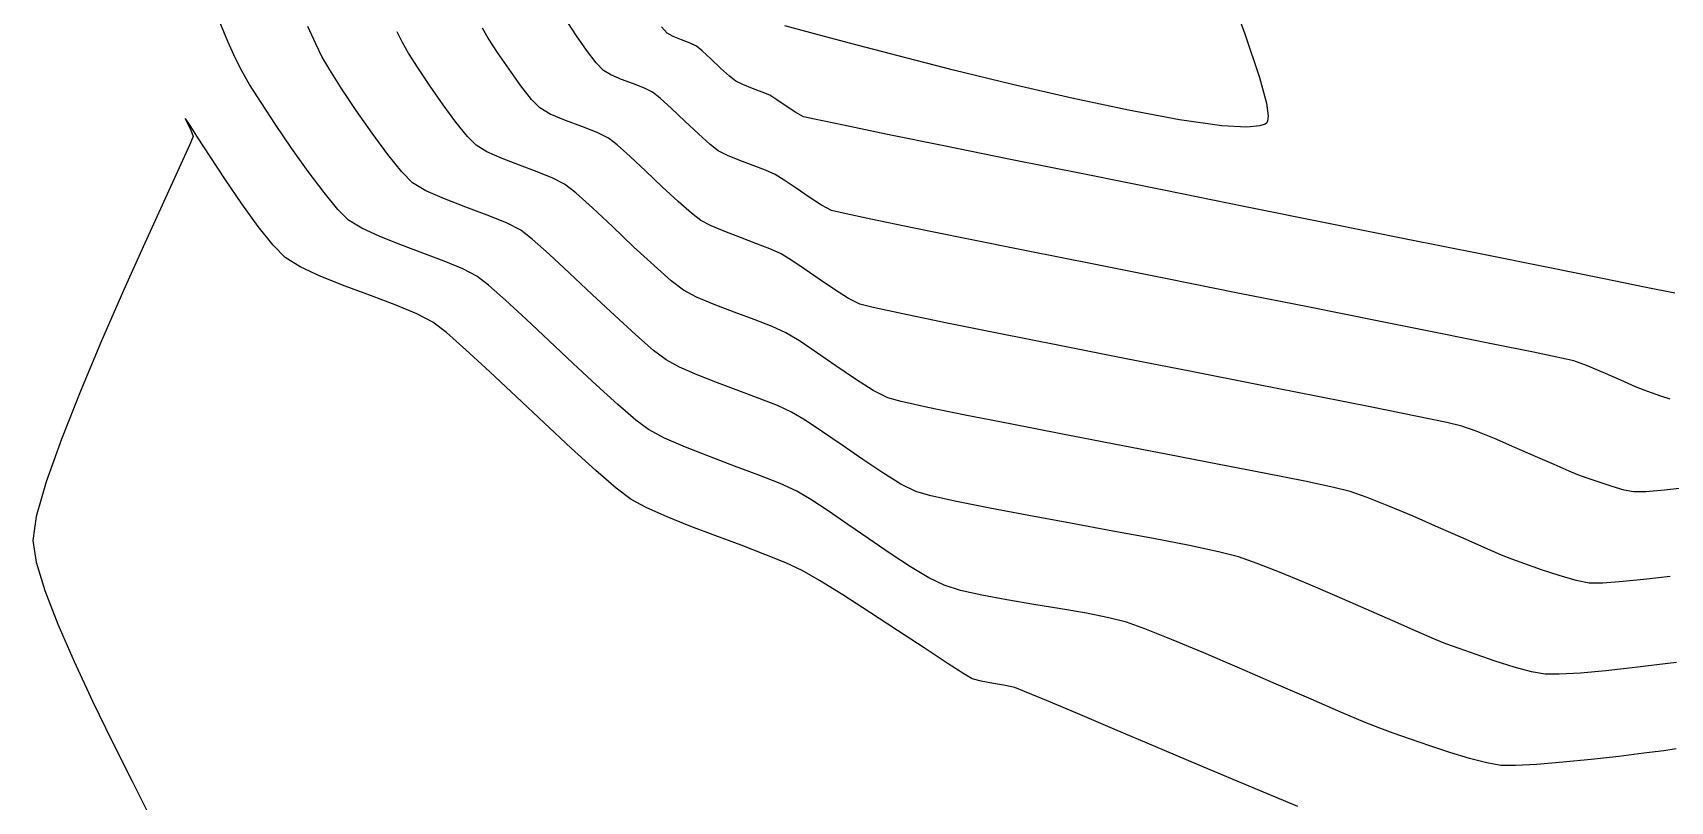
# Model space of a CAD drawing. Header units: metres. Extents: x 708868 to 711043, y 5411316 to 5413138.
# Drawn here: x 709628.4 to 709685.6, y 5411652.8 to 5411679.7 of the extents above; entities that cross this region are included whole.
import ezdxf

# ---------------------------------------------------------------- set-up
doc = ezdxf.new("R2010")
doc.units = ezdxf.units.M
for name, color, linetype in [('Rionegro 2010_Contours', 7, 'Continuous'), ('Rionegro 2014_Contours', 7, 'Continuous'), ('Rionegro 2018_Contours', 7, 'Continuous')]:
    doc.layers.add(name, color=color, linetype=linetype)

msp = doc.modelspace()

# ---------------------------------------------------------------- linework, layer by layer
at = {"layer": 'Rionegro 2010_Contours'}
for points in [[(709685.794, 5411654.658, 241), (709685.361, 5411654.594, 241), (709684.665, 5411654.503, 241), (709683.789, 5411654.396, 241), (709682.819, 5411654.286, 241), (709681.837, 5411654.188, 241), (709680.929, 5411654.112, 241), (709680.179, 5411654.071, 241), (709679.67, 5411654.08, 241), (709679.182, 5411654.165, 241), (709678.573, 5411654.321, 241), (709677.892, 5411654.527, 241), (709677.189, 5411654.758, 241), (709676.512, 5411654.992, 241), (709675.912, 5411655.206, 241), (709675.437, 5411655.378, 241), (709674.936, 5411655.579, 241), (709674.108, 5411655.932, 241), (709673.041, 5411656.393, 241), (709671.824, 5411656.921, 241), (709670.546, 5411657.473, 241), (709669.296, 5411658.008, 241), (709668.163, 5411658.482, 241), (709667.234, 5411658.854, 241), (709666.6, 5411659.081, 241), (709665.982, 5411659.238, 241), (709665.198, 5411659.391, 241), (709664.304, 5411659.544, 241), (709663.36, 5411659.699, 241), (709662.422, 5411659.857, 241), (709661.548, 5411660.02, 241), (709660.796, 5411660.192, 241), (709660.224, 5411660.373, 241), (709659.694, 5411660.634, 241), (709659.054, 5411661.016, 241), (709658.344, 5411661.479, 241), (709657.601, 5411661.986, 241), (709656.865, 5411662.496, 241), (709656.174, 5411662.97, 241), (709655.567, 5411663.369, 241), (709655.081, 5411663.654, 241), (709654.503, 5411663.919, 241), (709653.756, 5411664.217, 241), (709652.909, 5411664.535, 241), (709652.032, 5411664.864, 241), (709651.193, 5411665.192, 241), (709650.461, 5411665.509, 241), (709649.905, 5411665.804, 241), (709649.456, 5411666.14, 241), (709648.833, 5411666.677, 241), (709648.089, 5411667.355, 241), (709647.273, 5411668.117, 241), (709646.437, 5411668.905, 241), (709645.631, 5411669.661, 241), (709644.907, 5411670.328, 241), (709644.315, 5411670.848, 241), (709643.906, 5411671.162, 241), (709643.417, 5411671.419, 241), (709642.767, 5411671.689, 241), (709642.022, 5411671.969, 241), (709641.25, 5411672.256, 241), (709640.516, 5411672.547, 241), (709639.888, 5411672.836, 241), (709639.431, 5411673.121, 241), (709639.057, 5411673.498, 241), (709638.571, 5411674.087, 241), (709638.017, 5411674.823, 241), (709637.437, 5411675.636, 241), (709636.874, 5411676.459, 241), (709636.37, 5411677.223, 241), (709635.968, 5411677.862, 241), (709635.71, 5411678.308, 241), (709635.484, 5411678.764, 241), (709635.215, 5411679.356, 241), (709634.931, 5411680.03, 241)], [(709685.586, 5411660.674, 239), (709684.77, 5411660.581, 239), (709683.942, 5411660.499, 239), (709683.229, 5411660.449, 239), (709682.758, 5411660.449, 239), (709682.298, 5411660.538, 239), (709681.711, 5411660.706, 239), (709681.084, 5411660.912, 239), (709680.502, 5411661.116, 239), (709680.053, 5411661.278, 239), (709679.694, 5411661.425, 239), (709679.104, 5411661.682, 239), (709678.348, 5411662.016, 239), (709677.493, 5411662.392, 239), (709676.606, 5411662.778, 239), (709675.751, 5411663.137, 239), (709674.996, 5411663.438, 239), (709674.406, 5411663.645, 239), (709673.833, 5411663.786, 239), (709672.821, 5411664.001, 239), (709671.458, 5411664.275, 239), (709669.835, 5411664.593, 239), (709668.042, 5411664.94, 239), (709666.168, 5411665.3, 239), (709664.303, 5411665.66, 239), (709662.538, 5411666.003, 239), (709660.96, 5411666.315, 239), (709659.662, 5411666.581, 239), (709658.731, 5411666.787, 239), (709658.259, 5411666.916, 239), (709657.752, 5411667.176, 239), (709657.126, 5411667.569, 239), (709656.445, 5411668.031, 239), (709655.772, 5411668.497, 239), (709655.17, 5411668.903, 239), (709654.702, 5411669.185, 239), (709654.223, 5411669.401, 239), (709653.596, 5411669.646, 239), (709652.897, 5411669.908, 239), (709652.201, 5411670.174, 239), (709651.584, 5411670.432, 239), (709651.123, 5411670.672, 239), (709650.699, 5411670.998, 239), (709650.095, 5411671.534, 239), (709649.384, 5411672.194, 239), (709648.642, 5411672.893, 239), (709647.943, 5411673.547, 239), (709647.362, 5411674.07, 239), (709646.974, 5411674.378, 239), (709646.567, 5411674.585, 239), (709646.019, 5411674.806, 239), (709645.403, 5411675.035, 239), (709644.793, 5411675.268, 239), (709644.26, 5411675.502, 239), (709643.879, 5411675.733, 239), (709643.576, 5411676.043, 239), (709643.178, 5411676.538, 239), (709642.729, 5411677.146, 239), (709642.274, 5411677.799, 239), (709641.855, 5411678.425, 239), (709641.518, 5411678.955, 239), (709641.306, 5411679.319, 239), (709641.12, 5411679.698, 239)], [(709686.104, 5411663.768, 238), (709685.384, 5411663.691, 238), (709684.731, 5411663.638, 238), (709684.302, 5411663.633, 238), (709683.972, 5411663.697, 238), (709683.551, 5411663.818, 238), (709683.101, 5411663.966, 238), (709682.683, 5411664.112, 238), (709682.361, 5411664.228, 238), (709682.052, 5411664.356, 238), (709681.535, 5411664.582, 238), (709680.881, 5411664.871, 238), (709680.16, 5411665.186, 238), (709679.444, 5411665.492, 238), (709678.804, 5411665.75, 238), (709678.31, 5411665.926, 238), (709677.784, 5411666.05, 238), (709676.703, 5411666.276, 238), (709675.168, 5411666.586, 238), (709673.281, 5411666.962, 238), (709671.145, 5411667.384, 238), (709668.86, 5411667.834, 238), (709666.529, 5411668.293, 238), (709664.254, 5411668.742, 238), (709662.136, 5411669.163, 238), (709660.278, 5411669.537, 238), (709658.78, 5411669.844, 238), (709657.746, 5411670.067, 238), (709657.277, 5411670.187, 238), (709656.882, 5411670.39, 238), (709656.396, 5411670.695, 238), (709655.867, 5411671.054, 238), (709655.344, 5411671.416, 238), (709654.876, 5411671.732, 238), (709654.513, 5411671.951, 238), (709654.14, 5411672.119, 238), (709653.653, 5411672.309, 238), (709653.11, 5411672.512, 238), (709652.569, 5411672.719, 238), (709652.09, 5411672.92, 238), (709651.731, 5411673.106, 238), (709651.402, 5411673.359, 238), (709650.933, 5411673.776, 238), (709650.381, 5411674.288, 238), (709649.804, 5411674.832, 238), (709649.261, 5411675.34, 238), (709648.809, 5411675.746, 238), (709648.507, 5411675.985, 238), (709648.113, 5411676.18, 238), (709647.578, 5411676.388, 238), (709646.998, 5411676.604, 238), (709646.474, 5411676.823, 238), (709646.103, 5411677.038, 238), (709645.82, 5411677.335, 238), (709645.445, 5411677.814, 238), (709645.031, 5411678.389, 238), (709644.633, 5411678.974, 238), (709644.306, 5411679.481, 238), (709644.103, 5411679.825, 238)], [(709685.586, 5411666.872, 237), (709685.254, 5411666.973, 237), (709684.924, 5411667.087, 237), (709684.669, 5411667.178, 237), (709684.369, 5411667.305, 237), (709683.856, 5411667.531, 237), (709683.247, 5411667.798, 237), (709682.66, 5411668.043, 237), (709682.213, 5411668.208, 237), (709681.791, 5411668.303, 237), (709680.806, 5411668.506, 237), (709679.347, 5411668.802, 237), (709677.499, 5411669.173, 237), (709675.348, 5411669.604, 237), (709672.983, 5411670.076, 237), (709670.488, 5411670.573, 237), (709667.952, 5411671.08, 237), (709665.46, 5411671.578, 237), (709663.099, 5411672.051, 237), (709660.956, 5411672.482, 237), (709659.117, 5411672.856, 237), (709657.67, 5411673.154, 237), (709656.7, 5411673.361, 237), (709656.294, 5411673.459, 237), (709655.948, 5411673.642, 237), (709655.517, 5411673.921, 237), (709655.063, 5411674.234, 237), (709654.645, 5411674.519, 237), (709654.323, 5411674.716, 237), (709653.994, 5411674.862, 237), (709653.558, 5411675.029, 237), (709653.089, 5411675.205, 237), (709652.659, 5411675.379, 237), (709652.34, 5411675.54, 237), (709652.056, 5411675.763, 237), (709651.644, 5411676.134, 237), (709651.171, 5411676.577, 237), (709650.702, 5411677.018, 237), (709650.304, 5411677.381, 237), (709650.041, 5411677.593, 237), (709649.76, 5411677.732, 237), (709649.378, 5411677.88, 237), (709648.965, 5411678.034, 237), (709648.591, 5411678.19, 237), (709648.327, 5411678.344, 237), (709648.075, 5411678.615, 237), (709647.74, 5411679.056, 237), (709647.388, 5411679.56, 237), (709647.086, 5411680.021, 237)], [(709685.741, 5411670.568, 236), (709684.747, 5411670.77, 236), (709683.224, 5411671.078, 236), (709681.259, 5411671.474, 236), (709678.941, 5411671.941, 236), (709676.357, 5411672.461, 236), (709673.596, 5411673.016, 236), (709670.746, 5411673.59, 236), (709667.895, 5411674.164, 236), (709665.131, 5411674.721, 236), (709662.542, 5411675.244, 236), (709660.216, 5411675.715, 236), (709658.243, 5411676.117, 236), (709656.708, 5411676.432, 236), (709655.702, 5411676.642, 236), (709655.312, 5411676.73, 236), (709655.044, 5411676.877, 236), (709654.711, 5411677.099, 236), (709654.384, 5411677.325, 236), (709654.134, 5411677.481, 236), (709653.876, 5411677.593, 236), (709653.536, 5411677.721, 236), (709653.199, 5411677.852, 236), (709652.949, 5411677.974, 236), (709652.734, 5411678.146, 236), (709652.422, 5411678.432, 236), (709652.079, 5411678.755, 236), (709651.774, 5411679.037, 236), (709651.575, 5411679.201, 236), (709651.354, 5411679.305, 236), (709651.055, 5411679.418, 236), (709650.76, 5411679.534, 236), (709650.55, 5411679.649, 236), (709650.353, 5411679.87, 236)], [(709672.58, 5411652.644, 242), (709671.656, 5411653.025, 242), (709670.455, 5411653.528, 242), (709669.078, 5411654.109, 242), (709667.624, 5411654.725, 242), (709666.193, 5411655.332, 242), (709664.885, 5411655.887, 242), (709663.8, 5411656.345, 242), (709663.037, 5411656.664, 242), (709662.696, 5411656.8, 242), (709662.371, 5411656.871, 242), (709661.946, 5411656.941, 242), (709661.524, 5411657.016, 242), (709661.206, 5411657.102, 242), (709660.915, 5411657.273, 242), (709660.327, 5411657.653, 242), (709659.527, 5411658.18, 242), (709658.599, 5411658.794, 242), (709657.625, 5411659.433, 242), (709656.69, 5411660.035, 242), (709655.877, 5411660.541, 242), (709655.27, 5411660.889, 242), (709654.698, 5411661.154, 242), (709653.97, 5411661.45, 242), (709653.139, 5411661.766, 242), (709652.257, 5411662.095, 242), (709651.379, 5411662.428, 242), (709650.557, 5411662.757, 242), (709649.845, 5411663.074, 242), (709649.296, 5411663.37, 242), (709648.778, 5411663.758, 242), (709648.059, 5411664.377, 242), (709647.2, 5411665.16, 242), (709646.258, 5411666.039, 242), (709645.293, 5411666.949, 242), (709644.363, 5411667.822, 242), (709643.527, 5411668.592, 242), (709642.844, 5411669.192, 242), (709642.372, 5411669.555, 242), (709641.808, 5411669.85, 242), (709641.058, 5411670.162, 242), (709640.198, 5411670.486, 242), (709639.307, 5411670.817, 242), (709638.46, 5411671.152, 242), (709637.734, 5411671.487, 242), (709637.208, 5411671.816, 242), (709636.79, 5411672.243, 242), (709636.272, 5411672.897, 242), (709635.702, 5411673.689, 242), (709635.127, 5411674.532, 242), (709634.594, 5411675.339, 242), (709634.152, 5411676.023, 242), (709633.895, 5411676.421, 242), (709633.774, 5411676.604, 242), (709633.734, 5411676.66, 242), (709633.727, 5411676.666, 242), (709633.726, 5411676.657, 242), (709633.744, 5411676.608, 242), (709633.81, 5411676.479, 242), (709633.923, 5411676.262, 242), (709634.002, 5411676.042, 242), (709633.871, 5411675.733, 242), (709633.511, 5411674.947, 242), (709632.973, 5411673.776, 242), (709632.308, 5411672.317, 242), (709631.568, 5411670.663, 242), (709630.803, 5411668.909, 242), (709630.064, 5411667.149, 242), (709629.403, 5411665.477, 242), (709628.871, 5411663.988, 242), (709628.519, 5411662.776, 242), (709628.399, 5411661.936, 242), (709628.516, 5411661.179, 242), (709628.819, 5411660.186, 242), (709629.272, 5411659.01, 242), (709629.84, 5411657.705, 242), (709630.485, 5411656.321, 242), (709631.173, 5411654.912, 242), (709631.865, 5411653.53, 242), (709632.527, 5411652.227, 242)]]:
    msp.add_polyline3d(points, dxfattribs=at)
at = {"layer": 'Rionegro 2014_Contours'}
for points in [[(709670.021, 5411681.538, 235), (709670.733, 5411679.627, 235), (709671.244, 5411678.098, 235), (709671.48, 5411677.207, 235), (709671.541, 5411676.76, 235), (709671.522, 5411676.578, 235), (709671.493, 5411676.524, 235), (709671.436, 5411676.477, 235), (709671.25, 5411676.409, 235), (709670.8, 5411676.369, 235), (709669.921, 5411676.419, 235), (709668.452, 5411676.625, 235), (709666.671, 5411676.957, 235), (709664.689, 5411677.38, 235), (709662.615, 5411677.86, 235), (709660.557, 5411678.363, 235), (709658.624, 5411678.853, 235), (709656.926, 5411679.297, 235), (709655.571, 5411679.659, 235), (709654.669, 5411679.905, 235)], [(709685.794, 5411654.658, 241), (709685.361, 5411654.594, 241), (709684.665, 5411654.503, 241), (709683.789, 5411654.396, 241), (709682.819, 5411654.286, 241), (709681.837, 5411654.188, 241), (709680.929, 5411654.112, 241), (709680.179, 5411654.071, 241), (709679.67, 5411654.08, 241), (709679.182, 5411654.165, 241), (709678.573, 5411654.321, 241), (709677.892, 5411654.527, 241), (709677.189, 5411654.758, 241), (709676.512, 5411654.992, 241), (709675.912, 5411655.206, 241), (709675.437, 5411655.378, 241), (709674.936, 5411655.579, 241), (709674.108, 5411655.932, 241), (709673.041, 5411656.393, 241), (709671.824, 5411656.921, 241), (709670.546, 5411657.473, 241), (709669.296, 5411658.008, 241), (709668.163, 5411658.482, 241), (709667.234, 5411658.854, 241), (709666.6, 5411659.081, 241), (709665.982, 5411659.238, 241), (709665.198, 5411659.391, 241), (709664.304, 5411659.544, 241), (709663.36, 5411659.699, 241), (709662.422, 5411659.857, 241), (709661.548, 5411660.02, 241), (709660.796, 5411660.192, 241), (709660.224, 5411660.373, 241), (709659.694, 5411660.634, 241), (709659.054, 5411661.016, 241), (709658.344, 5411661.479, 241), (709657.601, 5411661.986, 241), (709656.865, 5411662.496, 241), (709656.174, 5411662.97, 241), (709655.567, 5411663.369, 241), (709655.081, 5411663.654, 241), (709654.503, 5411663.919, 241), (709653.756, 5411664.217, 241), (709652.909, 5411664.535, 241), (709652.032, 5411664.864, 241), (709651.193, 5411665.192, 241), (709650.461, 5411665.509, 241), (709649.905, 5411665.804, 241), (709649.456, 5411666.14, 241), (709648.833, 5411666.677, 241), (709648.089, 5411667.355, 241), (709647.273, 5411668.117, 241), (709646.437, 5411668.905, 241), (709645.631, 5411669.661, 241), (709644.907, 5411670.328, 241), (709644.315, 5411670.848, 241), (709643.906, 5411671.162, 241), (709643.417, 5411671.419, 241), (709642.767, 5411671.689, 241), (709642.022, 5411671.969, 241), (709641.25, 5411672.256, 241), (709640.516, 5411672.547, 241), (709639.888, 5411672.836, 241), (709639.431, 5411673.121, 241), (709639.057, 5411673.498, 241), (709638.571, 5411674.087, 241), (709638.017, 5411674.823, 241), (709637.437, 5411675.636, 241), (709636.874, 5411676.459, 241), (709636.37, 5411677.223, 241), (709635.968, 5411677.862, 241), (709635.71, 5411678.308, 241), (709635.484, 5411678.764, 241), (709635.215, 5411679.356, 241), (709634.931, 5411680.03, 241)], [(709685.808, 5411657.676, 240), (709685.114, 5411657.586, 240), (709684.254, 5411657.484, 240), (709683.331, 5411657.386, 240), (709682.448, 5411657.306, 240), (709681.708, 5411657.26, 240), (709681.214, 5411657.264, 240), (709680.737, 5411657.352, 240), (709680.134, 5411657.515, 240), (709679.469, 5411657.724, 240), (709678.806, 5411657.949, 240), (709678.21, 5411658.16, 240), (709677.745, 5411658.328, 240), (709677.352, 5411658.488, 240), (709676.717, 5411658.763, 240), (709675.9, 5411659.123, 240), (709674.96, 5411659.539, 240), (709673.956, 5411659.978, 240), (709672.949, 5411660.411, 240), (709671.998, 5411660.806, 240), (709671.163, 5411661.134, 240), (709670.503, 5411661.363, 240), (709669.813, 5411661.539, 240), (709668.795, 5411661.756, 240), (709667.537, 5411662.001, 240), (709666.123, 5411662.265, 240), (709664.642, 5411662.537, 240), (709663.179, 5411662.806, 240), (709661.821, 5411663.062, 240), (709660.654, 5411663.294, 240), (709659.766, 5411663.492, 240), (709659.241, 5411663.645, 240), (709658.72, 5411663.906, 240), (709658.085, 5411664.294, 240), (709657.384, 5411664.761, 240), (709656.665, 5411665.257, 240), (709655.978, 5411665.731, 240), (709655.37, 5411666.135, 240), (709654.891, 5411666.42, 240), (709654.402, 5411666.644, 240), (709653.771, 5411666.895, 240), (709653.055, 5411667.165, 240), (709652.313, 5411667.443, 240), (709651.603, 5411667.721, 240), (709650.984, 5411667.989, 240), (709650.514, 5411668.238, 240), (709650.075, 5411668.571, 240), (709649.458, 5411669.11, 240), (709648.723, 5411669.785, 240), (709647.933, 5411670.527, 240), (709647.149, 5411671.267, 240), (709646.431, 5411671.933, 240), (709645.841, 5411672.457, 240), (709645.44, 5411672.77, 240), (709644.943, 5411673.024, 240), (709644.273, 5411673.293, 240), (709643.519, 5411673.573, 240), (709642.773, 5411673.859, 240), (709642.121, 5411674.145, 240), (709641.655, 5411674.427, 240), (709641.285, 5411674.807, 240), (709640.798, 5411675.412, 240), (709640.249, 5411676.156, 240), (709639.692, 5411676.954, 240), (709639.18, 5411677.72, 240), (709638.768, 5411678.368, 240), (709638.508, 5411678.813, 240), (709638.281, 5411679.276, 240), (709638.009, 5411679.884, 240)], [(709685.586, 5411660.674, 239), (709684.77, 5411660.581, 239), (709683.942, 5411660.499, 239), (709683.229, 5411660.449, 239), (709682.758, 5411660.449, 239), (709682.298, 5411660.538, 239), (709681.711, 5411660.706, 239), (709681.084, 5411660.912, 239), (709680.502, 5411661.116, 239), (709680.053, 5411661.278, 239), (709679.694, 5411661.425, 239), (709679.104, 5411661.682, 239), (709678.348, 5411662.016, 239), (709677.493, 5411662.392, 239), (709676.606, 5411662.778, 239), (709675.751, 5411663.137, 239), (709674.996, 5411663.438, 239), (709674.406, 5411663.645, 239), (709673.833, 5411663.786, 239), (709672.821, 5411664.001, 239), (709671.458, 5411664.275, 239), (709669.835, 5411664.593, 239), (709668.042, 5411664.94, 239), (709666.168, 5411665.3, 239), (709664.303, 5411665.66, 239), (709662.538, 5411666.003, 239), (709660.96, 5411666.315, 239), (709659.662, 5411666.581, 239), (709658.731, 5411666.787, 239), (709658.259, 5411666.916, 239), (709657.752, 5411667.176, 239), (709657.126, 5411667.569, 239), (709656.445, 5411668.031, 239), (709655.772, 5411668.497, 239), (709655.17, 5411668.903, 239), (709654.702, 5411669.185, 239), (709654.223, 5411669.401, 239), (709653.596, 5411669.646, 239), (709652.897, 5411669.908, 239), (709652.201, 5411670.174, 239), (709651.584, 5411670.432, 239), (709651.123, 5411670.672, 239), (709650.699, 5411670.998, 239), (709650.095, 5411671.534, 239), (709649.384, 5411672.194, 239), (709648.642, 5411672.893, 239), (709647.943, 5411673.547, 239), (709647.362, 5411674.07, 239), (709646.974, 5411674.378, 239), (709646.567, 5411674.585, 239), (709646.019, 5411674.806, 239), (709645.403, 5411675.035, 239), (709644.793, 5411675.268, 239), (709644.26, 5411675.502, 239), (709643.879, 5411675.733, 239), (709643.576, 5411676.043, 239), (709643.178, 5411676.538, 239), (709642.729, 5411677.146, 239), (709642.274, 5411677.799, 239), (709641.855, 5411678.425, 239), (709641.518, 5411678.955, 239), (709641.306, 5411679.319, 239), (709641.12, 5411679.698, 239)], [(709686.104, 5411663.768, 238), (709685.384, 5411663.691, 238), (709684.731, 5411663.638, 238), (709684.302, 5411663.633, 238), (709683.972, 5411663.697, 238), (709683.551, 5411663.818, 238), (709683.101, 5411663.966, 238), (709682.683, 5411664.112, 238), (709682.361, 5411664.228, 238), (709682.052, 5411664.356, 238), (709681.535, 5411664.582, 238), (709680.881, 5411664.871, 238), (709680.16, 5411665.186, 238), (709679.444, 5411665.492, 238), (709678.804, 5411665.75, 238), (709678.31, 5411665.926, 238), (709677.784, 5411666.05, 238), (709676.703, 5411666.276, 238), (709675.168, 5411666.586, 238), (709673.281, 5411666.962, 238), (709671.145, 5411667.384, 238), (709668.86, 5411667.834, 238), (709666.529, 5411668.293, 238), (709664.254, 5411668.742, 238), (709662.136, 5411669.163, 238), (709660.278, 5411669.537, 238), (709658.78, 5411669.844, 238), (709657.746, 5411670.067, 238), (709657.277, 5411670.187, 238), (709656.882, 5411670.39, 238), (709656.396, 5411670.695, 238), (709655.867, 5411671.054, 238), (709655.344, 5411671.416, 238), (709654.876, 5411671.732, 238), (709654.513, 5411671.951, 238), (709654.14, 5411672.119, 238), (709653.653, 5411672.309, 238), (709653.11, 5411672.512, 238), (709652.569, 5411672.719, 238), (709652.09, 5411672.92, 238), (709651.731, 5411673.106, 238), (709651.402, 5411673.359, 238), (709650.933, 5411673.776, 238), (709650.381, 5411674.288, 238), (709649.804, 5411674.832, 238), (709649.261, 5411675.34, 238), (709648.809, 5411675.746, 238), (709648.507, 5411675.985, 238), (709648.113, 5411676.18, 238), (709647.578, 5411676.388, 238), (709646.998, 5411676.604, 238), (709646.474, 5411676.823, 238), (709646.103, 5411677.038, 238), (709645.82, 5411677.335, 238), (709645.445, 5411677.814, 238), (709645.031, 5411678.389, 238), (709644.633, 5411678.974, 238), (709644.306, 5411679.481, 238), (709644.103, 5411679.825, 238)], [(709685.586, 5411666.872, 237), (709685.254, 5411666.973, 237), (709684.924, 5411667.087, 237), (709684.669, 5411667.178, 237), (709684.369, 5411667.305, 237), (709683.856, 5411667.531, 237), (709683.247, 5411667.798, 237), (709682.66, 5411668.043, 237), (709682.213, 5411668.208, 237), (709681.791, 5411668.303, 237), (709680.806, 5411668.506, 237), (709679.347, 5411668.802, 237), (709677.499, 5411669.173, 237), (709675.348, 5411669.604, 237), (709672.983, 5411670.076, 237), (709670.488, 5411670.573, 237), (709667.952, 5411671.08, 237), (709665.46, 5411671.578, 237), (709663.099, 5411672.051, 237), (709660.956, 5411672.482, 237), (709659.117, 5411672.856, 237), (709657.67, 5411673.154, 237), (709656.7, 5411673.361, 237), (709656.294, 5411673.459, 237), (709655.948, 5411673.642, 237), (709655.517, 5411673.921, 237), (709655.063, 5411674.234, 237), (709654.645, 5411674.519, 237), (709654.323, 5411674.716, 237), (709653.994, 5411674.862, 237), (709653.558, 5411675.029, 237), (709653.089, 5411675.205, 237), (709652.659, 5411675.379, 237), (709652.34, 5411675.54, 237), (709652.056, 5411675.763, 237), (709651.644, 5411676.134, 237), (709651.171, 5411676.577, 237), (709650.702, 5411677.018, 237), (709650.304, 5411677.381, 237), (709650.041, 5411677.593, 237), (709649.76, 5411677.732, 237), (709649.378, 5411677.88, 237), (709648.965, 5411678.034, 237), (709648.591, 5411678.19, 237), (709648.327, 5411678.344, 237), (709648.075, 5411678.615, 237), (709647.74, 5411679.056, 237), (709647.388, 5411679.56, 237), (709647.086, 5411680.021, 237)], [(709685.741, 5411670.568, 236), (709684.747, 5411670.77, 236), (709683.224, 5411671.078, 236), (709681.259, 5411671.474, 236), (709678.941, 5411671.941, 236), (709676.357, 5411672.461, 236), (709673.596, 5411673.016, 236), (709670.746, 5411673.59, 236), (709667.895, 5411674.164, 236), (709665.131, 5411674.721, 236), (709662.542, 5411675.244, 236), (709660.216, 5411675.715, 236), (709658.243, 5411676.117, 236), (709656.708, 5411676.432, 236), (709655.702, 5411676.642, 236), (709655.312, 5411676.73, 236), (709655.044, 5411676.877, 236), (709654.711, 5411677.099, 236), (709654.384, 5411677.325, 236), (709654.134, 5411677.481, 236), (709653.876, 5411677.593, 236), (709653.536, 5411677.721, 236), (709653.199, 5411677.852, 236), (709652.949, 5411677.974, 236), (709652.734, 5411678.146, 236), (709652.422, 5411678.432, 236), (709652.079, 5411678.755, 236), (709651.774, 5411679.037, 236), (709651.575, 5411679.201, 236), (709651.354, 5411679.305, 236), (709651.055, 5411679.418, 236), (709650.76, 5411679.534, 236), (709650.55, 5411679.649, 236), (709650.353, 5411679.87, 236)], [(709672.58, 5411652.644, 242), (709671.656, 5411653.025, 242), (709670.455, 5411653.528, 242), (709669.078, 5411654.109, 242), (709667.624, 5411654.725, 242), (709666.193, 5411655.332, 242), (709664.885, 5411655.887, 242), (709663.8, 5411656.345, 242), (709663.037, 5411656.664, 242), (709662.696, 5411656.8, 242), (709662.371, 5411656.871, 242), (709661.946, 5411656.941, 242), (709661.524, 5411657.016, 242), (709661.206, 5411657.102, 242), (709660.915, 5411657.273, 242), (709660.327, 5411657.653, 242), (709659.527, 5411658.18, 242), (709658.599, 5411658.794, 242), (709657.625, 5411659.433, 242), (709656.69, 5411660.035, 242), (709655.877, 5411660.541, 242), (709655.27, 5411660.889, 242), (709654.698, 5411661.154, 242), (709653.97, 5411661.45, 242), (709653.139, 5411661.766, 242), (709652.257, 5411662.095, 242), (709651.379, 5411662.428, 242), (709650.557, 5411662.757, 242), (709649.845, 5411663.074, 242), (709649.296, 5411663.37, 242), (709648.778, 5411663.758, 242), (709648.059, 5411664.377, 242), (709647.2, 5411665.16, 242), (709646.258, 5411666.039, 242), (709645.293, 5411666.949, 242), (709644.363, 5411667.822, 242), (709643.527, 5411668.592, 242), (709642.844, 5411669.192, 242), (709642.372, 5411669.555, 242), (709641.808, 5411669.85, 242), (709641.058, 5411670.162, 242), (709640.198, 5411670.486, 242), (709639.307, 5411670.817, 242), (709638.46, 5411671.152, 242), (709637.734, 5411671.487, 242), (709637.208, 5411671.816, 242), (709636.79, 5411672.243, 242), (709636.272, 5411672.897, 242), (709635.702, 5411673.689, 242), (709635.127, 5411674.532, 242), (709634.594, 5411675.339, 242), (709634.152, 5411676.023, 242), (709633.895, 5411676.421, 242), (709633.774, 5411676.604, 242), (709633.734, 5411676.66, 242), (709633.727, 5411676.666, 242), (709633.726, 5411676.657, 242), (709633.744, 5411676.608, 242), (709633.81, 5411676.479, 242), (709633.923, 5411676.262, 242), (709634.002, 5411676.042, 242), (709633.871, 5411675.733, 242), (709633.511, 5411674.947, 242), (709632.973, 5411673.776, 242), (709632.308, 5411672.317, 242), (709631.568, 5411670.663, 242), (709630.803, 5411668.909, 242), (709630.064, 5411667.149, 242), (709629.403, 5411665.477, 242), (709628.871, 5411663.988, 242), (709628.519, 5411662.776, 242), (709628.399, 5411661.936, 242), (709628.516, 5411661.179, 242), (709628.819, 5411660.186, 242), (709629.272, 5411659.01, 242), (709629.84, 5411657.705, 242), (709630.485, 5411656.321, 242), (709631.173, 5411654.912, 242), (709631.865, 5411653.53, 242), (709632.527, 5411652.227, 242)]]:
    msp.add_polyline3d(points, dxfattribs=at)
at = {"layer": 'Rionegro 2018_Contours'}
for points in [[(709670.021, 5411681.538, 235), (709670.733, 5411679.627, 235), (709671.244, 5411678.098, 235), (709671.48, 5411677.207, 235), (709671.541, 5411676.76, 235), (709671.522, 5411676.578, 235), (709671.493, 5411676.524, 235), (709671.436, 5411676.477, 235), (709671.25, 5411676.409, 235), (709670.8, 5411676.369, 235), (709669.921, 5411676.419, 235), (709668.452, 5411676.625, 235), (709666.671, 5411676.957, 235), (709664.689, 5411677.38, 235), (709662.615, 5411677.86, 235), (709660.557, 5411678.363, 235), (709658.624, 5411678.853, 235), (709656.926, 5411679.297, 235), (709655.571, 5411679.659, 235), (709654.669, 5411679.905, 235)], [(709685.794, 5411654.658, 241), (709685.361, 5411654.594, 241), (709684.665, 5411654.503, 241), (709683.789, 5411654.396, 241), (709682.819, 5411654.286, 241), (709681.837, 5411654.188, 241), (709680.929, 5411654.112, 241), (709680.179, 5411654.071, 241), (709679.67, 5411654.08, 241), (709679.182, 5411654.165, 241), (709678.573, 5411654.321, 241), (709677.892, 5411654.527, 241), (709677.189, 5411654.758, 241), (709676.512, 5411654.992, 241), (709675.912, 5411655.206, 241), (709675.437, 5411655.378, 241), (709674.936, 5411655.579, 241), (709674.108, 5411655.932, 241), (709673.041, 5411656.393, 241), (709671.824, 5411656.921, 241), (709670.546, 5411657.473, 241), (709669.296, 5411658.008, 241), (709668.163, 5411658.482, 241), (709667.234, 5411658.854, 241), (709666.6, 5411659.081, 241), (709665.982, 5411659.238, 241), (709665.198, 5411659.391, 241), (709664.304, 5411659.544, 241), (709663.36, 5411659.699, 241), (709662.422, 5411659.857, 241), (709661.548, 5411660.02, 241), (709660.796, 5411660.192, 241), (709660.224, 5411660.373, 241), (709659.694, 5411660.634, 241), (709659.054, 5411661.016, 241), (709658.344, 5411661.479, 241), (709657.601, 5411661.986, 241), (709656.865, 5411662.496, 241), (709656.174, 5411662.97, 241), (709655.567, 5411663.369, 241), (709655.081, 5411663.654, 241), (709654.503, 5411663.919, 241), (709653.756, 5411664.217, 241), (709652.909, 5411664.535, 241), (709652.032, 5411664.864, 241), (709651.193, 5411665.192, 241), (709650.461, 5411665.509, 241), (709649.905, 5411665.804, 241), (709649.456, 5411666.14, 241), (709648.833, 5411666.677, 241), (709648.089, 5411667.355, 241), (709647.273, 5411668.117, 241), (709646.437, 5411668.905, 241), (709645.631, 5411669.661, 241), (709644.907, 5411670.328, 241), (709644.315, 5411670.848, 241), (709643.906, 5411671.162, 241), (709643.417, 5411671.419, 241), (709642.767, 5411671.689, 241), (709642.022, 5411671.969, 241), (709641.25, 5411672.256, 241), (709640.516, 5411672.547, 241), (709639.888, 5411672.836, 241), (709639.431, 5411673.121, 241), (709639.057, 5411673.498, 241), (709638.571, 5411674.087, 241), (709638.017, 5411674.823, 241), (709637.437, 5411675.636, 241), (709636.874, 5411676.459, 241), (709636.37, 5411677.223, 241), (709635.968, 5411677.862, 241), (709635.71, 5411678.308, 241), (709635.484, 5411678.764, 241), (709635.215, 5411679.356, 241), (709634.931, 5411680.03, 241)], [(709685.808, 5411657.676, 240), (709685.114, 5411657.586, 240), (709684.254, 5411657.484, 240), (709683.331, 5411657.386, 240), (709682.448, 5411657.306, 240), (709681.708, 5411657.26, 240), (709681.214, 5411657.264, 240), (709680.737, 5411657.352, 240), (709680.134, 5411657.515, 240), (709679.469, 5411657.724, 240), (709678.806, 5411657.949, 240), (709678.21, 5411658.16, 240), (709677.745, 5411658.328, 240), (709677.352, 5411658.488, 240), (709676.717, 5411658.763, 240), (709675.9, 5411659.123, 240), (709674.96, 5411659.539, 240), (709673.956, 5411659.978, 240), (709672.949, 5411660.411, 240), (709671.998, 5411660.806, 240), (709671.163, 5411661.134, 240), (709670.503, 5411661.363, 240), (709669.813, 5411661.539, 240), (709668.795, 5411661.756, 240), (709667.537, 5411662.001, 240), (709666.123, 5411662.265, 240), (709664.642, 5411662.537, 240), (709663.179, 5411662.806, 240), (709661.821, 5411663.062, 240), (709660.654, 5411663.294, 240), (709659.766, 5411663.492, 240), (709659.241, 5411663.645, 240), (709658.72, 5411663.906, 240), (709658.085, 5411664.294, 240), (709657.384, 5411664.761, 240), (709656.665, 5411665.257, 240), (709655.978, 5411665.731, 240), (709655.37, 5411666.135, 240), (709654.891, 5411666.42, 240), (709654.402, 5411666.644, 240), (709653.771, 5411666.895, 240), (709653.055, 5411667.165, 240), (709652.313, 5411667.443, 240), (709651.603, 5411667.721, 240), (709650.984, 5411667.989, 240), (709650.514, 5411668.238, 240), (709650.075, 5411668.571, 240), (709649.458, 5411669.11, 240), (709648.723, 5411669.785, 240), (709647.933, 5411670.527, 240), (709647.149, 5411671.267, 240), (709646.431, 5411671.933, 240), (709645.841, 5411672.457, 240), (709645.44, 5411672.77, 240), (709644.943, 5411673.024, 240), (709644.273, 5411673.293, 240), (709643.519, 5411673.573, 240), (709642.773, 5411673.859, 240), (709642.121, 5411674.145, 240), (709641.655, 5411674.427, 240), (709641.285, 5411674.807, 240), (709640.798, 5411675.412, 240), (709640.249, 5411676.156, 240), (709639.692, 5411676.954, 240), (709639.18, 5411677.72, 240), (709638.768, 5411678.368, 240), (709638.508, 5411678.813, 240), (709638.281, 5411679.276, 240), (709638.009, 5411679.884, 240)], [(709685.586, 5411660.674, 239), (709684.77, 5411660.581, 239), (709683.942, 5411660.499, 239), (709683.229, 5411660.449, 239), (709682.758, 5411660.449, 239), (709682.298, 5411660.538, 239), (709681.711, 5411660.706, 239), (709681.084, 5411660.912, 239), (709680.502, 5411661.116, 239), (709680.053, 5411661.278, 239), (709679.694, 5411661.425, 239), (709679.104, 5411661.682, 239), (709678.348, 5411662.016, 239), (709677.493, 5411662.392, 239), (709676.606, 5411662.778, 239), (709675.751, 5411663.137, 239), (709674.996, 5411663.438, 239), (709674.406, 5411663.645, 239), (709673.833, 5411663.786, 239), (709672.821, 5411664.001, 239), (709671.458, 5411664.275, 239), (709669.835, 5411664.593, 239), (709668.042, 5411664.94, 239), (709666.168, 5411665.3, 239), (709664.303, 5411665.66, 239), (709662.538, 5411666.003, 239), (709660.96, 5411666.315, 239), (709659.662, 5411666.581, 239), (709658.731, 5411666.787, 239), (709658.259, 5411666.916, 239), (709657.752, 5411667.176, 239), (709657.126, 5411667.569, 239), (709656.445, 5411668.031, 239), (709655.772, 5411668.497, 239), (709655.17, 5411668.903, 239), (709654.702, 5411669.185, 239), (709654.223, 5411669.401, 239), (709653.596, 5411669.646, 239), (709652.897, 5411669.908, 239), (709652.201, 5411670.174, 239), (709651.584, 5411670.432, 239), (709651.123, 5411670.672, 239), (709650.699, 5411670.998, 239), (709650.095, 5411671.534, 239), (709649.384, 5411672.194, 239), (709648.642, 5411672.893, 239), (709647.943, 5411673.547, 239), (709647.362, 5411674.07, 239), (709646.974, 5411674.378, 239), (709646.567, 5411674.585, 239), (709646.019, 5411674.806, 239), (709645.403, 5411675.035, 239), (709644.793, 5411675.268, 239), (709644.26, 5411675.502, 239), (709643.879, 5411675.733, 239), (709643.576, 5411676.043, 239), (709643.178, 5411676.538, 239), (709642.729, 5411677.146, 239), (709642.274, 5411677.799, 239), (709641.855, 5411678.425, 239), (709641.518, 5411678.955, 239), (709641.306, 5411679.319, 239), (709641.12, 5411679.698, 239)], [(709686.104, 5411663.768, 238), (709685.384, 5411663.691, 238), (709684.731, 5411663.638, 238), (709684.302, 5411663.633, 238), (709683.972, 5411663.697, 238), (709683.551, 5411663.818, 238), (709683.101, 5411663.966, 238), (709682.683, 5411664.112, 238), (709682.361, 5411664.228, 238), (709682.052, 5411664.356, 238), (709681.535, 5411664.582, 238), (709680.881, 5411664.871, 238), (709680.16, 5411665.186, 238), (709679.444, 5411665.492, 238), (709678.804, 5411665.75, 238), (709678.31, 5411665.926, 238), (709677.784, 5411666.05, 238), (709676.703, 5411666.276, 238), (709675.168, 5411666.586, 238), (709673.281, 5411666.962, 238), (709671.145, 5411667.384, 238), (709668.86, 5411667.834, 238), (709666.529, 5411668.293, 238), (709664.254, 5411668.742, 238), (709662.136, 5411669.163, 238), (709660.278, 5411669.537, 238), (709658.78, 5411669.844, 238), (709657.746, 5411670.067, 238), (709657.277, 5411670.187, 238), (709656.882, 5411670.39, 238), (709656.396, 5411670.695, 238), (709655.867, 5411671.054, 238), (709655.344, 5411671.416, 238), (709654.876, 5411671.732, 238), (709654.513, 5411671.951, 238), (709654.14, 5411672.119, 238), (709653.653, 5411672.309, 238), (709653.11, 5411672.512, 238), (709652.569, 5411672.719, 238), (709652.09, 5411672.92, 238), (709651.731, 5411673.106, 238), (709651.402, 5411673.359, 238), (709650.933, 5411673.776, 238), (709650.381, 5411674.288, 238), (709649.804, 5411674.832, 238), (709649.261, 5411675.34, 238), (709648.809, 5411675.746, 238), (709648.507, 5411675.985, 238), (709648.113, 5411676.18, 238), (709647.578, 5411676.388, 238), (709646.998, 5411676.604, 238), (709646.474, 5411676.823, 238), (709646.103, 5411677.038, 238), (709645.82, 5411677.335, 238), (709645.445, 5411677.814, 238), (709645.031, 5411678.389, 238), (709644.633, 5411678.974, 238), (709644.306, 5411679.481, 238), (709644.103, 5411679.825, 238)], [(709685.586, 5411666.872, 237), (709685.254, 5411666.973, 237), (709684.924, 5411667.087, 237), (709684.669, 5411667.178, 237), (709684.369, 5411667.305, 237), (709683.856, 5411667.531, 237), (709683.247, 5411667.798, 237), (709682.66, 5411668.043, 237), (709682.213, 5411668.208, 237), (709681.791, 5411668.303, 237), (709680.806, 5411668.506, 237), (709679.347, 5411668.802, 237), (709677.499, 5411669.173, 237), (709675.348, 5411669.604, 237), (709672.983, 5411670.076, 237), (709670.488, 5411670.573, 237), (709667.952, 5411671.08, 237), (709665.46, 5411671.578, 237), (709663.099, 5411672.051, 237), (709660.956, 5411672.482, 237), (709659.117, 5411672.856, 237), (709657.67, 5411673.154, 237), (709656.7, 5411673.361, 237), (709656.294, 5411673.459, 237), (709655.948, 5411673.642, 237), (709655.517, 5411673.921, 237), (709655.063, 5411674.234, 237), (709654.645, 5411674.519, 237), (709654.323, 5411674.716, 237), (709653.994, 5411674.862, 237), (709653.558, 5411675.029, 237), (709653.089, 5411675.205, 237), (709652.659, 5411675.379, 237), (709652.34, 5411675.54, 237), (709652.056, 5411675.763, 237), (709651.644, 5411676.134, 237), (709651.171, 5411676.577, 237), (709650.702, 5411677.018, 237), (709650.304, 5411677.381, 237), (709650.041, 5411677.593, 237), (709649.76, 5411677.732, 237), (709649.378, 5411677.88, 237), (709648.965, 5411678.034, 237), (709648.591, 5411678.19, 237), (709648.327, 5411678.344, 237), (709648.075, 5411678.615, 237), (709647.74, 5411679.056, 237), (709647.388, 5411679.56, 237), (709647.086, 5411680.021, 237)], [(709685.741, 5411670.568, 236), (709684.747, 5411670.77, 236), (709683.224, 5411671.078, 236), (709681.259, 5411671.474, 236), (709678.941, 5411671.941, 236), (709676.357, 5411672.461, 236), (709673.596, 5411673.016, 236), (709670.746, 5411673.59, 236), (709667.895, 5411674.164, 236), (709665.131, 5411674.721, 236), (709662.542, 5411675.244, 236), (709660.216, 5411675.715, 236), (709658.243, 5411676.117, 236), (709656.708, 5411676.432, 236), (709655.702, 5411676.642, 236), (709655.312, 5411676.73, 236), (709655.044, 5411676.877, 236), (709654.711, 5411677.099, 236), (709654.384, 5411677.325, 236), (709654.134, 5411677.481, 236), (709653.876, 5411677.593, 236), (709653.536, 5411677.721, 236), (709653.199, 5411677.852, 236), (709652.949, 5411677.974, 236), (709652.734, 5411678.146, 236), (709652.422, 5411678.432, 236), (709652.079, 5411678.755, 236), (709651.774, 5411679.037, 236), (709651.575, 5411679.201, 236), (709651.354, 5411679.305, 236), (709651.055, 5411679.418, 236), (709650.76, 5411679.534, 236), (709650.55, 5411679.649, 236), (709650.353, 5411679.87, 236)], [(709672.58, 5411652.644, 242), (709671.656, 5411653.025, 242), (709670.455, 5411653.528, 242), (709669.078, 5411654.109, 242), (709667.624, 5411654.725, 242), (709666.193, 5411655.332, 242), (709664.885, 5411655.887, 242), (709663.8, 5411656.345, 242), (709663.037, 5411656.664, 242), (709662.696, 5411656.8, 242), (709662.371, 5411656.871, 242), (709661.946, 5411656.941, 242), (709661.524, 5411657.016, 242), (709661.206, 5411657.102, 242), (709660.915, 5411657.273, 242), (709660.327, 5411657.653, 242), (709659.527, 5411658.18, 242), (709658.599, 5411658.794, 242), (709657.625, 5411659.433, 242), (709656.69, 5411660.035, 242), (709655.877, 5411660.541, 242), (709655.27, 5411660.889, 242), (709654.698, 5411661.154, 242), (709653.97, 5411661.45, 242), (709653.139, 5411661.766, 242), (709652.257, 5411662.095, 242), (709651.379, 5411662.428, 242), (709650.557, 5411662.757, 242), (709649.845, 5411663.074, 242), (709649.296, 5411663.37, 242), (709648.778, 5411663.758, 242), (709648.059, 5411664.377, 242), (709647.2, 5411665.16, 242), (709646.258, 5411666.039, 242), (709645.293, 5411666.949, 242), (709644.363, 5411667.822, 242), (709643.527, 5411668.592, 242), (709642.844, 5411669.192, 242), (709642.372, 5411669.555, 242), (709641.808, 5411669.85, 242), (709641.058, 5411670.162, 242), (709640.198, 5411670.486, 242), (709639.307, 5411670.817, 242), (709638.46, 5411671.152, 242), (709637.734, 5411671.487, 242), (709637.208, 5411671.816, 242), (709636.79, 5411672.243, 242), (709636.272, 5411672.897, 242), (709635.702, 5411673.689, 242), (709635.127, 5411674.532, 242), (709634.594, 5411675.339, 242), (709634.152, 5411676.023, 242), (709633.895, 5411676.421, 242), (709633.774, 5411676.604, 242), (709633.734, 5411676.66, 242), (709633.727, 5411676.666, 242), (709633.726, 5411676.657, 242), (709633.744, 5411676.608, 242), (709633.81, 5411676.479, 242), (709633.923, 5411676.262, 242), (709634.002, 5411676.042, 242), (709633.871, 5411675.733, 242), (709633.511, 5411674.947, 242), (709632.973, 5411673.776, 242), (709632.308, 5411672.317, 242), (709631.568, 5411670.663, 242), (709630.803, 5411668.909, 242), (709630.064, 5411667.149, 242), (709629.403, 5411665.477, 242), (709628.871, 5411663.988, 242), (709628.519, 5411662.776, 242), (709628.399, 5411661.936, 242), (709628.516, 5411661.179, 242), (709628.819, 5411660.186, 242), (709629.272, 5411659.01, 242), (709629.84, 5411657.705, 242), (709630.485, 5411656.321, 242), (709631.173, 5411654.912, 242), (709631.865, 5411653.53, 242), (709632.527, 5411652.227, 242)]]:
    msp.add_polyline3d(points, dxfattribs=at)

doc.saveas('drawing.dxf')
